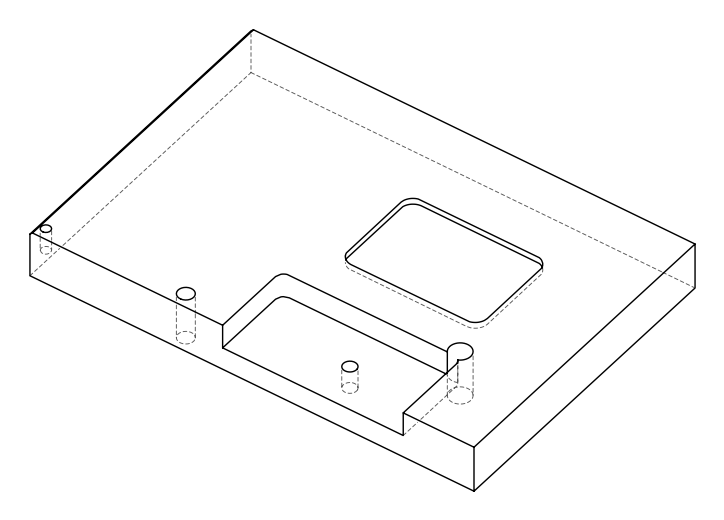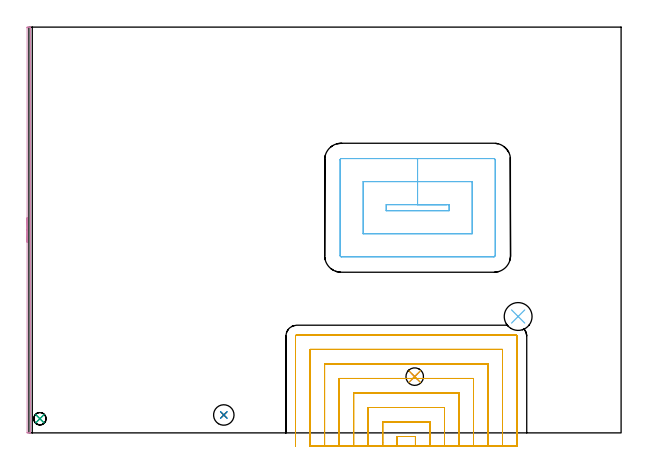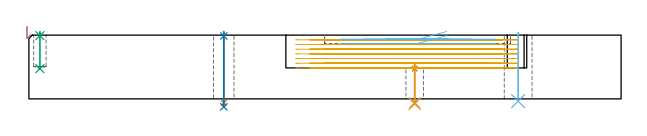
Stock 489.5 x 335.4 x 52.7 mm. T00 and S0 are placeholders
(PLAN: 12 operations, 9 tool changes, 50 min)
(1 SPOT_DRILL | STEP1HOLE | NXT0321_9005460120000 | 0.04 min | 2966 mm3)
(2 SPOT_DRILL_1 | STEP1HOLE_2 | NXT0321_9005460120000 | 0.03 min | 4 mm3)
(3 SPOT_DRILL_2 | STEP1POCKET | NXT0321_9005460120000 | 0.03 min | 1 mm3)
(4 DRILL_THROUGH_HOLE_INTO_CENTER | STEP1HOLE | NXT0301_065 | 0.13 min | 1796 mm3)
(5 DRILL_TO_ENLARGE_THROUGH_HOLE | STEP1HOLE | NXT0301_106 | 0.13 min | 3912 mm3)
(6 INDEXABLE_INSERT_DRILL_THROUGH_HOLE_FROM_SOLID | STEP1HOLE_1 | NXT0302_017 | 0.23 min | 21862 mm3)
(7 DRILL_THROUGH_HOLE_INTO_CENTER_1 | STEP1HOLE_2 | NXT0301_073 | 0.23 min | 4274 mm3)
(8 DRILL_TO_ENLARGE_THROUGH_HOLE_1 | STEP1HOLE_2 | UGT0301_292 | 0.25 min | 7512 mm3)
(9 DRILL_BLIND_HOLE_INTO_CENTER | STEP1POCKET | NXT0301_073 | 0.12 min | 2146 mm3)
(10 AREA_MILL | FG_CHAMFER_SURFACE | UGT0205_001 | 2.84 min | 1317 mm3)
(11 MILL_OPEN_POCKET | POCKET_OPEN | UGT0201_008 | Follow Part, ap 4, ae 75% | 42.45 min | 473716 mm3)
(12 MILL_RECTANGULAR_POCKET | POCKET_RECTANGULAR_STRAIGHT | UGT0201_109 | Follow Part, ap 6.35, ae 75% | 3.55 min | 111899 mm3)
(TOOL NXT0321_9005460120000 | NC Spot Drill, 142deg, 12mm, Carbide, Uncoated | D12 PA142 FL30 Z2)
(TOOL NXT0301_065 | Carbide Drill 9.4mm [860.1-0940-075A1-MM 2214] | D9.4 PA140 FL98 Z2)
(TOOL NXT0301_106 | Carbide Drill 14.5mm [860.1-1450-073A1-MM 2214] | D14.5 PA140 FL83 Z2)
(TOOL NXT0302_017 | Index. Insert Drill 23mm [880-D2300L25-05] | D23 PA176 FL115 Z2)
(TOOL NXT0301_073 | Carbide Drill 10.2mm [860.1-1020-031A1-MM 2214] | D10.2 PA140 FL55 Z2)
(TOOL UGT0301_292 | Twist Drill 16.9 mm | D16.9 PA118 FL120 Z2)
(TOOL UGT0205_001 | Chamfer Mill 20 x 3 x 45 deg. | D20 FL50 Z2)
(TOOL UGT0201_008 | End Mill 16 mm | D16 FL32 Z4)
(TOOL UGT0201_109 | End Mill 25.4 mm | D25.4 FL25 Z2)
(OP 1 SPOT_DRILL)
G17 G21 G94 G90
T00 M6
G54
G17 G0 G90 X318.9 Y46.5 S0 M3
G43 Z62.7 H0
G94 G81 G98 Z24.972 F250. R28.6
G80
M5
M2
(OP 2 SPOT_DRILL_1)
G17 G21 G94 G90
T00 M6
G54
G17 G0 G90 X161.1 Y14.8 S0 M3
G43 Z62.7 H0
G94 G81 G98 Z51.973 F250. R55.7
G80
M5
M2
(OP 3 SPOT_DRILL_2)
G17 G21 G94 G90
T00 M6
G54
G17 G0 G90 X9.1 Y11.7 S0 M3
G43 Z62.7 H0
G94 G81 G98 Z52.261 F250. R55.7
G80
M5
M2
(OP 4 DRILL_THROUGH_HOLE_INTO_CENTER)
G17 G21 G94 G90
T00 M6
G54
G17 G0 G90 X318.9 Y46.5 S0 M3
G43 Z62.7 H1
G94 G73 G98 Z-3.211 F250. Q7.203 R27.6
G80
M5
M2
(OP 5 DRILL_TO_ENLARGE_THROUGH_HOLE)
G17 G21 G94 G90
T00 M6
G54
G17 G0 G90 X318.9 Y46.5 S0 M3
G43 Z62.7 H1
G94 G81 G98 Z-4.139 F250. R27.6
G80
M5
M2
(OP 6 INDEXABLE_INSERT_DRILL_THROUGH_HOLE_FROM_SOLID)
G17 G21 G94 G90
T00 M6
G54
G17 G0 G90 X404.4 Y96.2 S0 M3
G43 Z62.7 H1
G94 G81 G98 Z-1.902 F250. R54.7
G80
M5
M2
(OP 7 DRILL_THROUGH_HOLE_INTO_CENTER_1)
G17 G21 G94 G90
T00 M6
G54
G17 G0 G90 X161.1 Y14.8 S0 M3
G43 Z62.7 H1
G94 G73 G98 Z-3.356 F250. Q9.343 R54.7
G80
M5
M2
(OP 8 DRILL_TO_ENLARGE_THROUGH_HOLE_1)
G17 G21 G94 G90
T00 M6
G54
G17 G0 G90 X161.1 Y14.8 S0 M3
G43 Z62.7 H0
G94 G73 G98 Z-6.577 F250. Q14.819 R54.7
G80
M5
M2
(OP 9 DRILL_BLIND_HOLE_INTO_CENTER)
G17 G21 G94 G90
T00 M6
G54
G17 G0 G90 X9.1 Y11.7 S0 M3
G43 Z62.7 H1
G94 G81 G98 Z25. F250. R54.7
G80
M5
M2
(OP 10 AREA_MILL)
G17 G21 G94 G90
T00 M6
G54
G17 G0 G90 X-1.5 Y157.7 S1061 M3
G43 Z62.7 H0
Z59.9
G94 G1 Y157.738 Z59.028 F250.
Y157.852 Z58.163
Y158.041 Z57.312
Y158.303 Z56.48
Y158.637 Z55.674
Y159.04 Z54.9
Y159.508 Z54.164
Y160.04 Z53.472
Y160.629 Z52.829
Y161.272 Z52.239
Y161.964 Z51.708
Y162.7 Z51.24
Y163.474 Z50.837
Y164.28 Z50.503
Y165.112 Z50.241
Y165.963 Z50.052
Y166.828 Z49.938
Y167.7 Z49.9
Y334.78
X-1.498 Y334.969 Z49.902
X-1.491 Y335.398 Z49.905
X-1.329 Y335.4 Z50.068
X-0.1 Z51.295
X0.586 Z51.986
X0.902 Z52.301
X1.273 Y335.393 Z52.665
X1.297 Y335.39 Z52.688
X1.3 Y335.227 Z52.7
Y0.173
X1.297 Y0.01 Z52.688
X1.273 Y0.007 Z52.665
X0.902 Y0. Z52.301
X0.586 Z51.986
X-0.1 Z51.295
X-1.329 Z50.068
X-1.491 Y0.002 Z49.905
X-1.5 Y0.432 Z49.9
Y167.7
Y168.572 Z49.938
Y169.436 Z50.052
Y170.288 Z50.241
Y171.12 Z50.503
Y171.926 Z50.837
Y172.7 Z51.24
Y173.436 Z51.708
Y174.128 Z52.239
Y174.771 Z52.829
Y175.36 Z53.472
Y175.891 Z54.164
Y176.36 Z54.9
Y176.763 Z55.674
Y177.097 Z56.48
Y177.359 Z57.312
Y177.548 Z58.163
Y177.662 Z59.028
Y177.7 Z59.9
G0 Z62.7
M5
M2
(OP 11 MILL_OPEN_POCKET)
G17 G21 G94 G90
T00 M6
G54
G17 G0 G90 X319.5 Y-11. S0 M3
G43 Z62.7 H0
Z48.828
G94 G1 Y-8. F250.
Y-3. F500.
X304.4
Y-8.
Y-11. F250.
X331.5
Y-8.
Y9. F500.
X292.4
Y-8.
Y-11. F250.
X343.5
Y-8.
Y21. F500.
X280.4
Y-8.
Y-11. F250.
X355.5
Y-8.
Y33. F500.
X268.4
Y-8.
Y-11. F250.
X367.5
Y-8.
Y45. F500.
X256.4
Y-8.
Y-11. F250.
X379.5
Y-8.
Y57. F500.
X244.4
Y-8.
Y-11. F250.
X391.5
Y-8.
Y69. F500.
X232.4
Y-8.
Y-11. F250.
X403.5
Y-8.
Y79.8 F500.
G3 X403.211 Y80.581 R1.2
G1 X402.852 Y81.
X221.6
G3 X220.4 Y79.8 R1.2
G1 Y-8.
Y-11. F250.
G0 X319.5 Z44.957
G1 Y-8.
Y-3. F500.
X304.4
Y-8.
Y-11. F250.
X331.5
Y-8.
Y9. F500.
X292.4
Y-8.
Y-11. F250.
X343.5
Y-8.
Y21. F500.
X280.4
Y-8.
Y-11. F250.
X355.5
Y-8.
Y33. F500.
X268.4
Y-8.
Y-11. F250.
X367.5
Y-8.
Y45. F500.
X256.4
Y-8.
Y-11. F250.
X379.5
Y-8.
Y57. F500.
X244.4
Y-8.
Y-11. F250.
X391.5
Y-8.
Y69. F500.
X232.4
Y-8.
Y-11. F250.
X403.5
Y-8.
Y79.8 F500.
G3 X403.211 Y80.581 R1.2
G1 X402.852 Y81.
X221.6
G3 X220.4 Y79.8 R1.2
G1 Y-8.
Y-11. F250.
G0 X319.5 Z41.086
G1 Y-8.
Y-3. F500.
X304.4
Y-8.
Y-11. F250.
X331.5
Y-8.
Y9. F500.
X292.4
Y-8.
Y-11. F250.
X343.5
Y-8.
Y21. F500.
X280.4
Y-8.
Y-11. F250.
X355.5
Y-8.
Y33. F500.
X268.4
Y-8.
Y-11. F250.
X367.5
Y-8.
Y45. F500.
X256.4
Y-8.
Y-11. F250.
X379.5
Y-8.
Y57. F500.
X244.4
Y-8.
Y-11. F250.
X391.5
Y-8.
Y69. F500.
X232.4
Y-8.
Y-11. F250.
X403.5
Y-8.
Y79.8 F500.
G3 X403.211 Y80.581 R1.2
G1 X402.852 Y81.
X221.6
G3 X220.4 Y79.8 R1.2
G1 Y-8.
Y-11. F250.
G0 X319.5 Z37.214
G1 Y-8.
Y-3. F500.
X304.4
Y-8.
Y-11. F250.
X331.5
Y-8.
Y9. F500.
X292.4
Y-8.
Y-11. F250.
X343.5
Y-8.
Y21. F500.
X280.4
Y-8.
Y-11. F250.
X355.5
Y-8.
Y33. F500.
X268.4
Y-8.
Y-11. F250.
X367.5
Y-8.
Y45. F500.
X256.4
Y-8.
Y-11. F250.
X379.5
Y-8.
Y57. F500.
X244.4
Y-8.
Y-11. F250.
X391.5
Y-8.
Y69. F500.
X232.4
Y-8.
Y-11. F250.
X403.5
Y-8.
Y79.8 F500.
G3 X403.211 Y80.581 R1.2
G1 X402.852 Y81.
X221.6
G3 X220.4 Y79.8 R1.2
G1 Y-8.
Y-11. F250.
G0 X319.5 Z33.343
G1 Y-8.
Y-3. F500.
X304.4
Y-8.
Y-11. F250.
X331.5
Y-8.
Y9. F500.
X292.4
Y-8.
Y-11. F250.
X343.5
Y-8.
Y21. F500.
X280.4
Y-8.
Y-11. F250.
X355.5
Y-8.
Y33. F500.
X268.4
Y-8.
Y-11. F250.
X367.5
Y-8.
Y45. F500.
X256.4
Y-8.
Y-11. F250.
X379.5
Y-8.
Y57. F500.
X244.4
Y-8.
Y-11. F250.
X391.5
Y-8.
Y69. F500.
X232.4
Y-8.
Y-11. F250.
X403.5
Y-8.
Y79.8 F500.
G3 X403.211 Y80.581 R1.2
G1 X402.852 Y81.
X221.6
G3 X220.4 Y79.8 R1.2
G1 Y-8.
Y-11. F250.
G0 X319.5 Z29.471
G1 Y-8.
Y-3. F500.
X304.4
Y-8.
Y-11. F250.
X331.5
Y-8.
Y9. F500.
X292.4
Y-8.
Y-11. F250.
X343.5
Y-8.
Y21. F500.
X280.4
Y-8.
Y-11. F250.
X355.5
Y-8.
Y33. F500.
X268.4
Y-8.
Y-11. F250.
X367.5
Y-8.
Y45. F500.
X256.4
Y-8.
Y-11. F250.
X379.5
Y-8.
Y57. F500.
X244.4
Y-8.
Y-11. F250.
X391.5
Y-8.
Y69. F500.
X232.4
Y-8.
Y-11. F250.
X403.5
Y-8.
Y79.8 F500.
G3 X403.211 Y80.581 R1.2
G1 X402.852 Y81.
X221.6
G3 X220.4 Y79.8 R1.2
G1 Y-8.
Y-11. F250.
G0 X319.5 Z25.6
G1 Y-8.
Y-3. F500.
X304.4
Y-8.
Y-11. F250.
X331.5
Y-8.
Y9. F500.
X292.4
Y-8.
Y-11. F250.
X343.5
Y-8.
Y21. F500.
X280.4
Y-8.
Y-11. F250.
X355.5
Y-8.
Y33. F500.
X268.4
Y-8.
Y-11. F250.
X367.5
Y-8.
Y45. F500.
X256.4
Y-8.
Y-11. F250.
X379.5
Y-8.
Y57. F500.
X244.4
Y-8.
Y-11. F250.
X391.5
Y-8.
Y69. F500.
X232.4
Y-8.
Y-11. F250.
X403.5
Y-8.
Y79.8 F500.
G3 X403.211 Y80.581 R1.2
G1 X402.852 Y81.
X221.6
G3 X220.4 Y79.8 R1.2
G1 Y-8.
Y-11. F250.
G0 Z62.7
M5
M2
(OP 12 MILL_RECTANGULAR_POCKET)
G17 G21 G94 G90
T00 M6
G54
G17 G0 G90 X345.372 Y188.6 S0 M3
G43 Z62.7 H0
Z55.7
G94 G1 X321.3 Z49.25 F250.
X295.3 F500.
Y183.6
X347.3
Y188.6
X321.3
Y207.65
X276.25
Y164.55
X366.35
Y207.65
X321.3
Y226.7
X258.2
G3 X257.2 Y225.7 R1.
G1 Y146.5
G3 X258.2 Y145.5 R1.
G1 X384.4
G3 X385.4 Y146.5 R1.
G1 Y225.7
G3 X384.4 Y226.7 R1.
G1 X321.3
X320.3
G0 X345.372 Y188.6 Z52.25
G1 X321.3 Z45.8 F250.
X295.3 F500.
Y183.6
X347.3
Y188.6
X321.3
Y207.65
X276.25
Y164.55
X366.35
Y207.65
X321.3
Y226.7
X258.2
G3 X257.2 Y225.7 R1.
G1 Y146.5
G3 X258.2 Y145.5 R1.
G1 X384.4
G3 X385.4 Y146.5 R1.
G1 Y225.7
G3 X384.4 Y226.7 R1.
G1 X321.3
X320.3
G0 Z62.7
M5
M2
